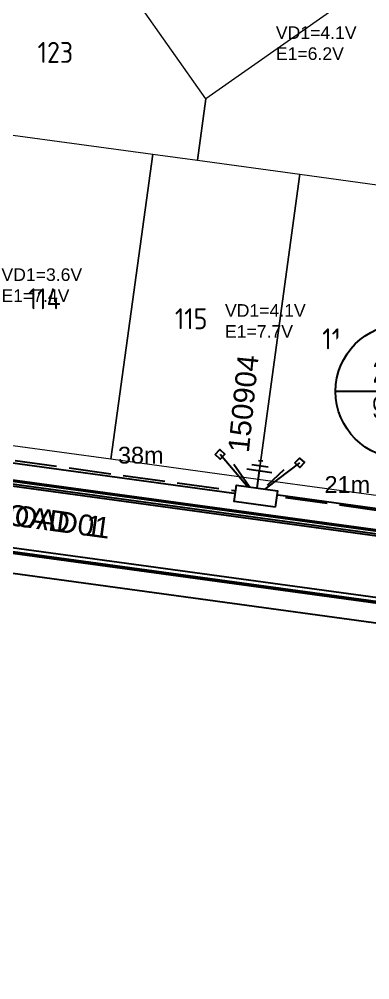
# Model space of a CAD drawing. Header units: metres. Extents: x 273044 to 274430, y 6094442 to 6095502.
# Drawn here: x 273793.7 to 273835.4, y 6095150.4 to 6095264.8 of the extents above; entities that cross this region are included whole.
import ezdxf
from ezdxf.enums import TextEntityAlignment as Align

# ---------------------------------------------------------------- set-up
doc = ezdxf.new("R2010")
doc.units = ezdxf.units.M
doc.linetypes.add('IE Trench LV', pattern=[6.5, 5, -1.5])
doc.layers.get('0').update_dxf_attribs({"color": 6})
doc.layers.add('_User Notes', color=7, linetype='Continuous', plot=False)
for name, color, linetype in [('_User_Kerbs', 7, 'Continuous'), ('Equip_LV_NEW', 2, 'Continuous'), ('Mains_LV_New_R17', 2, 'Continuous'), ('Mains_LV_NEW_T84', 2, 'Continuous'), ('Notes_LV_MISC', 7, 'Continuous'), ('Notes_SL_MISC', 7, 'Continuous'), ('Services_SP_NEW', 2, 'Continuous'), ('Services_SP_NEW_UG', 2, 'Continuous'), ('Trench_SP_NEW', 2, 'Continuous')]:
    doc.layers.add(name, color=color, linetype=linetype)
for name, color, linetype, lineweight in [('Cadastre Developer_SP_NEW', 2, 'Continuous', 5), ('Cadastre Land Parcels_SP_EXT', 9, 'Continuous', 5), ('Cadastre Roads_SP_NEW', 2, 'Continuous', 5)]:
    doc.layers.add(name, color=color, linetype=linetype, lineweight=lineweight)
doc.styles.add('iecARIAL', font='arial.ttf', dxfattribs={"height": 2})
doc.styles.add('LotNum', font='isocp.shx', dxfattribs={"height": 1.8})
doc.styles.add('RoadName', font='arial.ttf', dxfattribs={"height": 2.5})
doc.styles.get("Standard").update_dxf_attribs({"font": 'arial.ttf'})
doc.linetypes.add('Cable 5', pattern='A,10,-1,["o",Standard,S=2,R=0,X=-1,Y=-0.7],-1e-05,["o",Standard,S=2,R=0,X=-0.2,Y=-0.7],-1.2', length=12.20001)
doc.linetypes.add('Cable New UG', pattern='A,7,-0.25,["x",Standard,S=2,R=0,X=0.2,Y=-0.8],-2.1', length=9.35)
doc.linetypes.add('IE Trench HV', pattern='A,7,-0.2,["/",Standard,S=3,R=0,X=0.6,Y=-1.4],-2.5', length=9.7)
doc.linetypes.add('IECLCABD1', pattern='A,5.25,-0.1,["o",Standard,S=2,R=0,X=1.5,Y=-0.7],-4', length=9.35)

# ---------------------------------------------------------------- blocks, each defined once
blk = doc.blocks.new('*U39')
for tag, flags, p in [('SUBURB', 9, (1.5, 0.2)), ('STREETNAME', 9, (1.5, 0)), ('Z', 1, (1.5, -0.6)), ('LOCATION', 9, (1.5, -0.2)), ('NOTES', 9, (1.5, -0.4))]:
    blk.add_attdef(tag, text='', height=0.2, dxfattribs=dict(flags=flags)).set_placement(p, align=Align.MIDDLE_LEFT)
blk.add_wipeout([(-2.47, 3), (2.47, 3), (2.47, 1.02), (-2.47, 1.02)])
at = {"lineweight": -3}
blk.add_lwpolyline([(-2.47, 3), (2.47, 3), (2.47, 1.02), (-2.47, 1.02)], close=True, dxfattribs=at)
for tag, height, flags, p in [('ASSET_NUM', 2.5, 8, (2, 4)), ('STREET_CODE', 0.2, 9, (1.5, 2)), ('OWNED_BY', 0.2, 9, (1.5, 1.8)), ('OPERATED_BY', 0.2, 9, (1.5, 1.6)), ('STATE', 0.2, 9, (1.5, 1.2)), ('MAINTAINED_BY', 0.2, 9, (1.5, 1.4)), ('SUPPORT_TYPE', 0.2, 9, (1.5, 1)), ('USAGE', 0.2, 9, (1.5, 0.8)), ('LEGEND', 0.2, 9, (1.5, 0.6)), ('PARENT', 0.2, 9, (1.5, 0.4))]:
    blk.add_attdef(tag, text='', height=height, dxfattribs=dict(flags=flags)).set_placement(p, align=Align.MIDDLE_LEFT)
blk = doc.blocks.new('CCP_NEW')
for tag, flags, p in [('CCP_TYPE', 9, (1.5, 0)), ('ORIENTATION', 9, (1.5, -0.2)), ('STATE', 9, (1.5, -1)), ('OWNED_BY', 9, (1.5, -1.2)), ('USAGE', 9, (1.5, -0.4)), ('LEGEND', 9, (1.5, -0.6)), ('LIFE_SUPPORT', 9, (1.5, -0.8)), ('OPERATED_BY', 9, (1.5, -1.4)), ('OPERATING_VOLTAGE', 9, (1.5, -1.8)), ('CONSTRUCTED_VOLTAGE', 9, (1.5, -2)), ('MAINTAINED_BY', 9, (1.5, -1.6)), ('NUMBER_OF_PHASES', 9, (1.5, -2.2)), ('Z', 1, (1.5, -2.4))]:
    blk.add_attdef(tag, text='', height=0.2, dxfattribs=dict(flags=flags)).set_placement(p, align=Align.MIDDLE_LEFT)
blk.add_wipeout([(0, 0.57), (0.57, 0), (0, -0.57), (-0.57, 0)])
blk.add_lwpolyline([(-0.57, 0), (0, 0.57), (0.57, 0), (0, -0.57), (-0.57, 0)])
blk = doc.blocks.new('Earth')
for p, q in [((0, -2.04), (0, 0)), ((-1.5, -2.04), (1.5, -2.04)), ((-1, -2.64), (1, -2.64)), ((-0.25, -3.24), (0.25, -3.24))]:
    blk.add_line(p, q)
blk = doc.blocks.new('SLANTERN_NUM_NEW')
blk.add_line((0, 0), (8, 0))
at = {"flags": 1}
blk.add_attdef('Z', (0, 0), '', height=0.2, dxfattribs=at)
blk.add_wipeout([(-0.31, 10), (-0.94, 9.96), (-1.57, 9.88), (-2.18, 9.76), (-2.79, 9.61), (-3.39, 9.41), (-3.97, 9.18), (-4.54, 8.91), (-5.09, 8.61), (-5.62, 8.27), (-6.13, 7.91), (-6.62, 7.5), (-7.07, 7.07), (-7.5, 6.62), (-7.91, 6.13), (-8.27, 5.62), (-8.61, 5.09), (-8.91, 4.54), (-9.18, 3.97), (-9.41, 3.39), (-9.61, 2.79), (-9.76, 2.18), (-9.88, 1.57), (-9.96, 0.94), (-10, 0.31), (-10, -0.31), (-9.96, -0.94), (-9.88, -1.57), (-9.76, -2.18), (-9.61, -2.79), (-9.41, -3.39), (-9.18, -3.97), (-8.91, -4.54), (-8.61, -5.09), (-8.27, -5.62), (-7.91, -6.13), (-7.5, -6.62), (-7.07, -7.07), (-6.62, -7.5), (-6.13, -7.91), (-5.62, -8.27), (-5.09, -8.61), (-4.54, -8.91), (-3.97, -9.18), (-3.39, -9.41), (-2.79, -9.61), (-2.18, -9.76), (-1.57, -9.88), (-0.94, -9.96), (-0.31, -10), (0.31, -10), (0.94, -9.96), (1.57, -9.88), (2.18, -9.76), (2.79, -9.61), (3.39, -9.41), (3.97, -9.18), (4.54, -8.91), (5.09, -8.61), (5.62, -8.27), (6.13, -7.91), (6.62, -7.5), (7.07, -7.07), (7.5, -6.62), (7.91, -6.13), (8.27, -5.62), (8.61, -5.09), (8.91, -4.54), (9.18, -3.97), (9.41, -3.39), (9.61, -2.79), (9.76, -2.18), (9.88, -1.57), (9.96, -0.94), (10, -0.31), (10, 0.31), (9.96, 0.94), (9.88, 1.57), (9.76, 2.18), (9.61, 2.79), (9.41, 3.39), (9.18, 3.97), (8.91, 4.54), (8.61, 5.09), (8.27, 5.62), (7.91, 6.13), (7.5, 6.62), (7.07, 7.07), (6.62, 7.5), (6.13, 7.91), (5.62, 8.27), (5.09, 8.61), (4.54, 8.91), (3.97, 9.18), (3.39, 9.41), (2.79, 9.61), (2.18, 9.76), (1.57, 9.88), (0.94, 9.96), (0.31, 10)])
at = {"linetype": 'Continuous'}
blk.add_line((8, 0), (-8, 0), dxfattribs=at)
blk.add_circle((0, 0), 8, dxfattribs=at)
at = {"width": 0.7}
for tag, p in [('SNUMBER', (0.51, 1.05)), ('CNUMBER', (0.44, -3.15))]:
    blk.add_attdef(tag, text='', height=2.5, dxfattribs=at).set_placement(p, align=Align.CENTER)
at = {"layer": 'Notes_LV_MISC', "linetype": 'IECLCABD1', "insert": (-1.65, -4.75), "char_height": 2, "attachment_point": 1, "style": 'iecARIAL'}
blk.add_mtext_dynamic_manual_height_columns('PE', width=3.9653, gutter_width=10, heights=[0], dxfattribs=at)

msp = doc.modelspace()

# ---------------------------------------------------------------- linework, layer by layer
at = {"layer": '_User Notes', "color": 1, "linetype": 'Continuous'}
msp.add_lwpolyline([(273717.16644, 6095209.20086), (273908.68711, 6095182.98603)], dxfattribs=at)
at = {"layer": '_User_Kerbs', "color": 251, "flags": 128}
for points in [[(273776.10044, 6095339.16905), (273775.59056, 6095338.15353, 0.513768945), (273780.12904, 6095329.5181), (273811.27894, 6095325.20135, -0.188333475), (273830.67647, 6095314.35095), (273849.19358, 6095291.84559, -0.018935912), (273854.33214, 6095285.09474), (273856.57865, 6095281.89922, 0.069633716), (273876.63569, 6095260.44658), (273908.31185, 6095234.8332, -0.759282936), (273888.39977, 6095188.76749), (273718.12303, 6095212.07484)], [(273776.5026, 6095338.96713), (273775.99272, 6095337.95161, 0.513768945), (273780.19081, 6095329.96384), (273811.34071, 6095325.64709, -0.188333475), (273831.02396, 6095314.63686), (273849.54107, 6095292.1315, -0.018935912), (273854.70028, 6095285.35354), (273856.94678, 6095282.15802, 0.069633716), (273876.91864, 6095260.7965), (273908.5948, 6095235.18312, -0.759282936), (273888.33875, 6095188.32165), (273718.06201, 6095211.629, 0.320170677), (273709.32097, 6095207.03734, -0.320171314), (273692.14735, 6095198.01607), (273469.88177, 6095228.44014)], [(273718.0376, 6095211.45066), (273888.31434, 6095188.14331, 0.759282936), (273908.70798, 6095235.32309), (273877.03181, 6095260.93646, -0.069633716), (273857.09403, 6095282.26154), (273854.84753, 6095285.45706, 0.018935912), (273849.68007, 6095292.24587), (273831.16296, 6095314.75123, 0.188333475), (273811.36542, 6095325.82539), (273780.21552, 6095330.14214, -0.513768945), (273776.15358, 6095337.87085), (273776.66346, 6095338.88636)], [(273718.05794, 6095211.59928), (273888.33468, 6095188.29193, 0.759282936), (273908.61366, 6095235.20645), (273876.9375, 6095260.81982, -0.069633716), (273856.97132, 6095282.17528), (273854.72482, 6095285.3708, 0.018935912), (273849.56424, 6095292.15056), (273831.04713, 6095314.65593, 0.188333475), (273811.34483, 6095325.67681), (273780.19493, 6095329.99356, -0.513768945), (273776.01953, 6095337.93815), (273776.52941, 6095338.95367)]]:
    msp.add_lwpolyline(points, format="xyb", dxfattribs=at)
for points in [[(273763.45012, 6095316.05275), (273720.88144, 6095230.72485, 0.513487258), (273727.50936, 6095218.17831), (273889.39247, 6095196.01987, 0.759282936), (273903.7093, 6095229.1412), (273872.03313, 6095254.75458, -0.069633716), (273850.59036, 6095277.68936), (273848.34386, 6095280.88489, 0.018935912), (273843.54099, 6095287.19471), (273825.02388, 6095309.70008, 0.188333475), (273810.27414, 6095317.95064), (273773.70845, 6095323.01791, 0.30411955), (273764.9671, 6095318.76555), (273764.25735, 6095317.54744, 0.016195035)], [(273765.16582, 6095318.64976), (273764.45608, 6095317.43165, 0.016195035), (273763.65592, 6095315.95007), (273721.08725, 6095230.62218, 0.513487258), (273727.54055, 6095218.40618), (273889.42366, 6095196.24774, 0.759282936), (273903.56468, 6095228.96235), (273871.88852, 6095254.57573, -0.069633716), (273850.40221, 6095277.55709), (273848.15571, 6095280.75261, 0.018935912), (273843.36338, 6095287.04858), (273824.84627, 6095309.55394, 0.188333475), (273810.24257, 6095317.72282), (273773.67687, 6095322.79009, 0.30411955)], [(273765.44231, 6095318.48866), (273764.73257, 6095317.27055, 0.016195035), (273763.94226, 6095315.8072), (273721.3736, 6095230.47932, 0.513487258), (273727.58395, 6095218.72323), (273889.46706, 6095196.56479, 0.759282936), (273903.36348, 6095228.71352), (273871.68731, 6095254.3269, -0.069633716), (273850.14042, 6095277.37305), (273847.89392, 6095280.56857, 0.018935912), (273843.11627, 6095286.84526), (273824.59916, 6095309.35063, 0.188333475), (273810.19864, 6095317.40585), (273773.63295, 6095322.47312, 0.30411955)], [(273721.50782, 6095230.41236, 0.513487258), (273727.60429, 6095218.87184), (273889.4874, 6095196.7134, 0.759282936), (273903.26916, 6095228.59688), (273871.593, 6095254.21026, -0.069633716), (273850.01771, 6095277.28678), (273847.77121, 6095280.4823, 0.018935912), (273843.00044, 6095286.74996), (273824.48333, 6095309.25532, 0.188333475), (273810.17805, 6095317.25727), (273773.61236, 6095322.32454, 0.30411955), (273765.57192, 6095318.41315), (273764.86217, 6095317.19503, 0.016195035), (273764.07648, 6095315.74023)]]:
    msp.add_lwpolyline(points, format="xyb", close=True, dxfattribs=at)
at = {"layer": 'Cadastre Developer_SP_NEW', "color": 2}
for points in [[(273832.55456, 6095293.10289), (273830.04962, 6095296.14734), (273801.54802, 6095276.11027), (273791.99145, 6095280.87833), (273778.11586, 6095253.06764), (273792.04611, 6095251.16088), (273809.58259, 6095248.7605), (273814.91275, 6095248.03091), (273815.91359, 6095255.34273), (273803.6521, 6095272.78401)], [(273792.04611, 6095251.16088), (273809.58259, 6095248.7605), (273804.60553, 6095212.39955), (273787.06905, 6095214.79993)], [(273809.58259, 6095248.7605), (273814.91275, 6095248.03091), (273827.11907, 6095246.36012), (273822.14201, 6095209.99917), (273804.60553, 6095212.39955)], [(273827.11907, 6095246.36012), (273844.65555, 6095243.95974), (273839.67849, 6095207.59879), (273822.14201, 6095209.99917)]]:
    msp.add_lwpolyline(points, close=True, dxfattribs=at)
msp.add_lwpolyline([(273845.76501, 6095276.32874), (273815.91359, 6095255.34273), (273803.6521, 6095272.78401), (273832.55456, 6095293.10289), (273839.88842, 6095284.18944, -0.018935912), (273844.47438, 6095278.16458), (273845.76501, 6095276.32874)], format="xyb", dxfattribs=at)
msp.add_lwpolyline([(273864.08416, 6095255.33289, -0.058842224), (273845.76501, 6095276.32874), (273815.91359, 6095255.34273), (273814.91275, 6095248.03091), (273827.11907, 6095246.36012), (273844.65555, 6095243.95974), (273862.19203, 6095241.55936)], format="xyb", close=True, dxfattribs=at)
at = {"layer": 'Cadastre Land Parcels_SP_EXT', "linetype": 'Continuous'}
msp.add_lwpolyline([(273908.68711, 6095182.98603), (273717.16644, 6095209.20086), (273706.94618, 6095190.15096), (273649.2808, 6095081.67938), (273687.22504, 6095061.48628), (273680.4502, 6095042.42622), (273675.89206, 6095029.60898), (273690.84271, 6095023.65545), (273720.65329, 6095011.78585), (273726.37273, 6095009.50837), (273737.52349, 6095020.31065), (273748.9835, 6095031.41433), (273783.39497, 6095011.4198), (273803.24676, 6094999.88435), (273908.68711, 6095182.98603)], close=True, dxfattribs=at)
at = {"layer": 'Mains_LV_New_R17', "linetype": 'Cable 5'}
msp.add_lwpolyline([(273821.95388, 6095208.51093), (273839.47507, 6095206.11264)], dxfattribs=at)
at = {"layer": 'Mains_LV_NEW_T84', "color": 2, "linetype": 'Cable New UG', "flags": 128}
msp.add_lwpolyline([(273737.56726, 6095258.98272), (273725.79447, 6095235.41448), (273726.55658, 6095232.46459), (273723.80206, 6095226.95024), (273726.93897, 6095221.01184), (273749.4461, 6095217.93108), (273786.79782, 6095212.8184), (273821.87078, 6095208.01764)], dxfattribs=at)
at = {"layer": 'Notes_SL_MISC', "linetype": 'Cable 5', "ltscale": 0.5}
msp.add_lwpolyline([(273821.95388, 6095208.51093), (273839.47507, 6095206.11264)], dxfattribs=at)
at = {"layer": 'Trench_SP_NEW', "linetype": 'IE Trench LV', "flags": 128}
for points in [[(273786.75257, 6095213.1274), (273839.44795, 6095205.91449)], [(273819.26021, 6095211.81459), (273821.88697, 6095208.02212), (273825.22623, 6095211.17693)]]:
    msp.add_lwpolyline(points, dxfattribs=at)

# ---------------------------------------------------------------- block references
at = {"layer": 'Notes_LV_MISC', "color": 2, "linetype": 'IECLCABD1', "rotation": 172.2059444745988}
msp.add_blockref('Earth', (273822.00369, 6095208.98859), dxfattribs=at)

# ---------------------------------------------------------------- texts
at = {"layer": 'Cadastre Developer_SP_NEW', "color": 2, "style": 'LotNum'}
for s, p in [('123', (273795.88019, 6095259.63583)), ('114', (273794.70269, 6095230.27407)), ('115', (273812.22178, 6095227.89927)), ('116', (273829.77054, 6095225.49889))]:
    msp.add_text(s, height=2.5, dxfattribs=at).set_placement(p)
at = {"layer": 'Cadastre Roads_SP_NEW', "color": 2, "style": 'RoadName'}
msp.add_text('ROAD 01', height=2.5, rotation=352.206, dxfattribs=at).set_placement((273797.11702, 6095205.18075), align=Align.MIDDLE_CENTER)
at = {"layer": 'Notes_LV_MISC', "color": 2, "style": 'RoadName'}
msp.add_text('ROAD 1', height=2.5, rotation=352.206, dxfattribs=at).set_placement((273797.11702, 6095205.18075), align=Align.MIDDLE_CENTER)
at = {"layer": 'Notes_LV_MISC', "linetype": 'IE Trench HV', "lineweight": 0, "attachment_point": 1, "style": 'iecARIAL'}
for s, width, insert, char_height in [('VD1=4.1V\\PE1=6.2V', 6.0360412, (273824.25093, 6095263.98868), 1.5), ('VD1=3.6V\\PE1=7.4V', 6.0360412, (273791.57564, 6095235.15446), 1.5), ('VD1=4.1V\\PE1=7.7V', 6.3112234, (273818.19217, 6095230.88635), 1.5), ('38m', 6.0360412, (273805.44814, 6095213.88985), 2), ('21m', 6.0360412, (273830.04252, 6095210.39263), 2)]:
    msp.add_mtext_dynamic_manual_height_columns(s, width=width, gutter_width=10, heights=[0], dxfattribs=dict(at, insert=insert, char_height=char_height))

# ---------------------------------------------------------------- next in the draw order: block references
at = {"layer": 'Notes_LV_MISC'}
msp.add_blockref('SLANTERN_NUM_NEW', (273839.36405, 6095220.48737), dxfattribs=at).add_auto_attribs({'SNUMBER': '274235', 'CNUMBER': '940546'})
at = {"layer": 'Services_SP_NEW', "linetype": 'IE Trench HV', "rotation": 1.845015035715271}
for p in [(273817.60681, 6095212.997), (273827.09218, 6095211.98318)]:
    msp.add_blockref('CCP_NEW', p, dxfattribs=at)

# ---------------------------------------------------------------- next in the draw order: linework, layer by layer
at = {"layer": 'Services_SP_NEW_UG', "color": 2, "flags": 128}
msp.add_lwpolyline([(273817.60681, 6095212.997), (273821.87019, 6095208.00566), (273827.09218, 6095211.98318)], dxfattribs=at)

# ---------------------------------------------------------------- next in the draw order: block references
at = {"layer": 'Equip_LV_NEW'}
ref = msp.add_blockref('*U39', (273822.14201, 6095209.99917), dxfattribs=dict(at, rotation=172.2059444786406))
ref.add_attrib('ASSET_NUM', '150904', dxfattribs={"layer": '0', "height": 2.5, "rotation": 84.221}).set_placement((273819.78816, 6095213.23788), align=Align.MIDDLE_LEFT)

doc.saveas('drawing.dxf')
